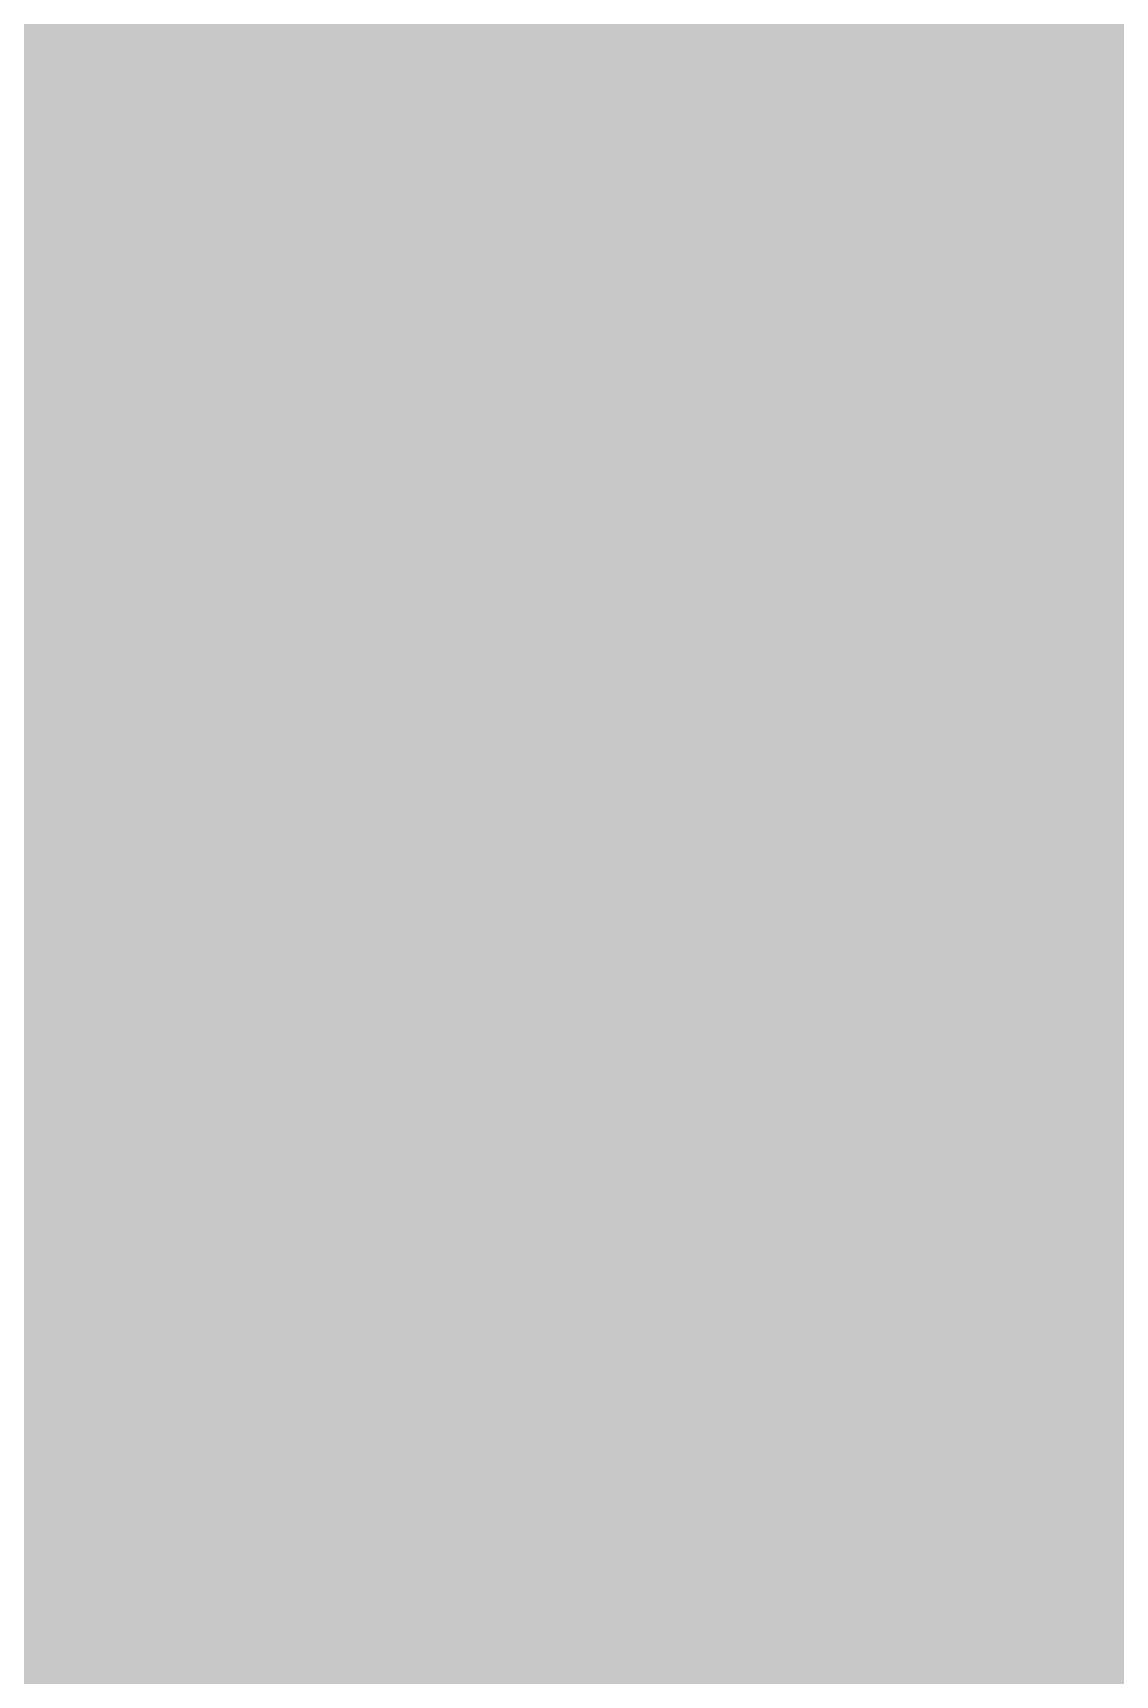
# Model space of a CAD drawing. Header units: millimetres. Extents: x 0 to 212, y 0 to 116.
# Drawn here: x 131.77 to 156.14, y 42.56 to 79.51 of the extents above; entities that cross this region are included whole.
import ezdxf

# ---------------------------------------------------------------- set-up
doc = ezdxf.new("R2010")
doc.units = ezdxf.units.MM

msp = doc.modelspace()

# ---------------------------------------------------------------- hatches: boundary and pattern name
msp.add_hatch(color=254).paths.add_polyline_path([(14.1633, 0.0536), (13.9878, 0.0533), (13.8125, 0.0559), (13.6373, 0.061), (13.462, 0.0686), (13.2893, 0.0787), (13.114, 0.0914), (12.9413, 0.1041), (12.7686, 0.1219), (12.5959, 0.1397), (12.4231, 0.16), (12.2504, 0.1829), (12.0777, 0.2057), (11.9075, 0.2337), (11.7373, 0.2616), (11.5672, 0.2921), (11.397, 0.3251), (11.2268, 0.3607), (11.0592, 0.3988), (10.8915, 0.4369), (10.7239, 0.4775), (10.5562, 0.5207), (10.3886, 0.5664), (10.2235, 0.6121), (10.0584, 0.6629), (9.8933, 0.7137), (9.7307, 0.7671), (9.5682, 0.8204), (9.4056, 0.8788), (9.2431, 0.9373), (9.083, 0.9982), (8.923, 1.0617), (8.763, 1.1252), (8.6055, 1.1938), (8.4455, 1.2624), (8.2906, 1.331), (8.1331, 1.4046), (7.9781, 1.4783), (7.8232, 1.5545), (7.6708, 1.6332), (7.5184, 1.7145), (7.366, 1.7958), (7.2161, 1.8796), (7.0663, 1.966), (6.919, 2.0523), (6.7716, 2.1438), (6.6243, 2.2352), (6.4795, 2.3266), (6.3348, 2.4232), (6.19, 2.5197), (6.0477, 2.6187), (5.908, 2.7178), (5.7683, 2.8194), (5.6286, 2.9235), (5.4915, 3.0302), (5.3543, 3.1369), (5.2197, 3.2461), (5.0851, 3.3579), (4.953, 3.4722), (4.8209, 3.5865), (4.6914, 3.7033), (4.5644, 3.8202), (4.4348, 3.9395), (4.3104, 4.0615), (4.1859, 4.1859), (4.0615, 4.3104), (3.9395, 4.4348), (3.8202, 4.5618), (3.7033, 4.6914), (3.5865, 4.8209), (3.4722, 4.953), (3.3579, 5.0851), (3.2487, 5.2197), (3.1369, 5.3543), (3.0302, 5.4915), (2.9235, 5.6286), (2.8194, 5.7683), (2.7178, 5.908), (2.6187, 6.0477), (2.5197, 6.19), (2.4232, 6.3348), (2.3266, 6.477), (2.2352, 6.6243), (2.1438, 6.7691), (2.0523, 6.919), (1.966, 7.0663), (1.8796, 7.2161), (1.7958, 7.366), (1.7145, 7.5184), (1.6332, 7.6708), (1.5545, 7.8232), (1.4783, 7.9781), (1.4046, 8.1331), (1.331, 8.2906), (1.2598, 8.4455), (1.1913, 8.603), (1.1252, 8.763), (1.0592, 8.923), (0.9982, 9.083), (0.9373, 9.2431), (0.8763, 9.4056), (0.8204, 9.5682), (0.7645, 9.7307), (0.7112, 9.8933), (0.6604, 10.0584), (0.6121, 10.2235), (0.5639, 10.3911), (0.5207, 10.5562), (0.4775, 10.7239), (0.4343, 10.8915), (0.3962, 11.0592), (0.3607, 11.2268), (0.3251, 11.397), (0.2921, 11.5672), (0.2616, 11.7373), (0.2311, 11.9075), (0.2057, 12.0802), (0.1803, 12.2504), (0.1575, 12.4231), (0.1372, 12.5959), (0.1194, 12.7686), (0.1041, 12.9413), (0.0889, 13.1166), (0.0787, 13.2893), (0.0686, 13.4645), (0.061, 13.6373), (0.0559, 13.8125), (0.0508, 13.9878), (0.0508, 14.163), (0.0522, 102.3592), (0.0508, 102.5322), (0.0559, 102.7074), (0.061, 102.8827), (0.0686, 103.058), (0.0787, 103.2307), (0.0889, 103.4059), (0.1041, 103.5787), (0.1194, 103.7514), (0.1372, 103.9241), (0.1575, 104.0968), (0.1803, 104.2695), (0.2057, 104.4423), (0.2311, 104.6124), (0.2616, 104.7826), (0.2921, 104.9528), (0.3251, 105.123), (0.3607, 105.2932), (0.3962, 105.4608), (0.4343, 105.6284), (0.4775, 105.7961), (0.5207, 105.9637), (0.5639, 106.1314), (0.6121, 106.2965), (0.6604, 106.4616), (0.7112, 106.6267), (0.7645, 106.7892), (0.8204, 106.9518), (0.8763, 107.1143), (0.9373, 107.2769), (0.9982, 107.4369), (1.0592, 107.5969), (1.1252, 107.757), (1.1913, 107.9144), (1.2598, 108.0745), (1.331, 108.2294), (1.4046, 108.3869), (1.4783, 108.5418), (1.5545, 108.6968), (1.6332, 108.8492), (1.7145, 109.0016), (1.7958, 109.154), (1.8796, 109.3038), (1.966, 109.4537), (2.0523, 109.601), (2.1438, 109.7483), (2.2352, 109.8956), (2.3266, 110.0404), (2.4232, 110.1852), (2.5197, 110.33), (2.6187, 110.4722), (2.7178, 110.6119), (2.8194, 110.7516), (2.9235, 110.8913), (3.0302, 111.0285), (3.1369, 111.1656), (3.2487, 111.3003), (3.3579, 111.4349), (3.4722, 111.567), (3.5865, 111.699), (3.7033, 111.8286), (3.8202, 111.9556), (3.9395, 112.0851), (4.0615, 112.2096), (4.1859, 112.334), (4.3104, 112.4585), (4.4348, 112.5804), (4.5644, 112.6998), (4.6914, 112.8166), (4.8209, 112.9335), (4.953, 113.0478), (5.0851, 113.1621), (5.2197, 113.2713), (5.3543, 113.3831), (5.4915, 113.4897), (5.6286, 113.5964), (5.7683, 113.7006), (5.908, 113.8022), (6.0477, 113.9012), (6.19, 114.0003), (6.3348, 114.0968), (6.4795, 114.1933), (6.6243, 114.2848), (6.7716, 114.3762), (6.919, 114.4676), (7.0663, 114.554), (7.2161, 114.6404), (7.366, 114.7242), (7.5184, 114.8055), (7.6708, 114.8867), (7.8232, 114.9655), (7.9781, 115.0417), (8.1331, 115.1153), (8.2906, 115.189), (8.4455, 115.2601), (8.6055, 115.3287), (8.763, 115.3947), (8.923, 115.4608), (9.083, 115.5217), (9.2431, 115.5827), (9.4056, 115.6437), (9.5682, 115.6995), (9.7307, 115.7554), (9.8933, 115.8088), (10.0584, 115.8596), (10.2235, 115.9078), (10.3886, 115.9561), (10.5562, 115.9993), (10.7239, 116.0424), (10.8915, 116.0856), (11.0592, 116.1237), (11.2268, 116.1593), (11.397, 116.1948), (11.5672, 116.2279), (11.7373, 116.2583), (11.9075, 116.2888), (12.0777, 116.3142), (12.2504, 116.3396), (12.4231, 116.3625), (12.5959, 116.3828), (12.7686, 116.4006), (12.9413, 116.4158), (13.114, 116.4311), (13.2893, 116.4412), (13.462, 116.4514), (13.6373, 116.459), (13.8125, 116.4641), (13.9878, 116.4692), (14.163, 116.4692), (197.6078, 116.4703), (197.7822, 116.4692), (197.9574, 116.4641), (198.1327, 116.459), (198.3054, 116.4514), (198.4807, 116.4412), (198.6534, 116.4311), (198.8287, 116.4158), (199.0014, 116.4006), (199.1741, 116.3828), (199.3468, 116.3625), (199.5195, 116.3396), (199.6897, 116.3142), (199.8624, 116.2888), (200.0326, 116.2583), (200.2028, 116.2279), (200.373, 116.1948), (200.5432, 116.1593), (200.7108, 116.1237), (200.8784, 116.0856), (201.0461, 116.0424), (201.2137, 115.9993), (201.3788, 115.9561), (201.5465, 115.9078), (201.7116, 115.8596), (201.8767, 115.8088), (202.0392, 115.7554), (202.2018, 115.6995), (202.3643, 115.6437), (202.5269, 115.5827), (202.6869, 115.5217), (202.8469, 115.4608), (203.007, 115.3947), (203.167, 115.3287), (203.3245, 115.2601), (203.4794, 115.189), (203.6369, 115.1153), (203.7918, 115.0417), (203.9468, 114.9655), (204.0992, 114.8867), (204.2516, 114.8055), (204.404, 114.7242), (204.5538, 114.6404), (204.7037, 114.554), (204.8535, 114.4676), (205.0009, 114.3762), (205.1456, 114.2848), (205.293, 114.1933), (205.4352, 114.0968), (205.58, 114.0003), (205.7222, 113.9012), (205.8619, 113.8022), (206.0016, 113.7006), (206.1413, 113.5964), (206.2785, 113.4897), (206.4156, 113.3831), (206.5503, 113.2713), (206.6849, 113.1621), (206.817, 113.0478), (206.949, 112.9335), (207.0786, 112.8166), (207.2081, 112.6998), (207.3351, 112.5804), (207.4596, 112.4585), (207.584, 112.334), (207.7085, 112.2096), (207.8304, 112.0851), (207.9498, 111.9556), (208.0666, 111.8286), (208.1835, 111.699), (208.2978, 111.567), (208.4121, 111.4349), (208.5238, 111.3003), (208.6331, 111.1656), (208.7397, 111.0285), (208.8464, 110.8913), (208.9506, 110.7516), (209.0522, 110.6119), (209.1512, 110.4722), (209.2503, 110.33), (209.3468, 110.1852), (209.4433, 110.0404), (209.5348, 109.8956), (209.6262, 109.7483), (209.7176, 109.601), (209.804, 109.4537), (209.8904, 109.3038), (209.9742, 109.154), (210.0555, 109.0016), (210.1367, 108.8492), (210.2155, 108.6968), (210.2917, 108.5418), (210.3653, 108.3869), (210.439, 108.2294), (210.5076, 108.0745), (210.5762, 107.9144), (210.6447, 107.757), (210.7082, 107.5969), (210.7717, 107.4369), (210.8327, 107.2769), (210.8911, 107.1143), (210.9495, 106.9518), (211.0029, 106.7892), (211.0562, 106.6267), (211.107, 106.4616), (211.1578, 106.2965), (211.2035, 106.1314), (211.2493, 105.9637), (211.2924, 105.7961), (211.3331, 105.6284), (211.3712, 105.4608), (211.4093, 105.2932), (211.4448, 105.123), (211.4779, 104.9528), (211.5083, 104.7826), (211.5363, 104.6124), (211.5642, 104.4423), (211.5871, 104.2695), (211.6099, 104.0968), (211.6303, 103.9241), (211.648, 103.7514), (211.6658, 103.5787), (211.6785, 103.4059), (211.6912, 103.2307), (211.7014, 103.058), (211.709, 102.8827), (211.7141, 102.7074), (211.7166, 102.5322), (211.7166, 102.3569), (211.7189, 14.1647), (211.7166, 13.9878), (211.7141, 13.8125), (211.709, 13.6373), (211.7014, 13.4645), (211.6912, 13.2893), (211.6785, 13.1166), (211.6658, 12.9413), (211.648, 12.7686), (211.6303, 12.5959), (211.6099, 12.4231), (211.5871, 12.2504), (211.5642, 12.0802), (211.5363, 11.9075), (211.5083, 11.7373), (211.4779, 11.5672), (211.4448, 11.397), (211.4093, 11.2268), (211.3712, 11.0592), (211.3331, 10.8915), (211.2924, 10.7239), (211.2493, 10.5562), (211.2035, 10.3911), (211.1578, 10.2235), (211.107, 10.0584), (211.0562, 9.8933), (211.0029, 9.7307), (210.9495, 9.5682), (210.8911, 9.4056), (210.8327, 9.2431), (210.7717, 9.083), (210.7082, 8.923), (210.6447, 8.763), (210.5762, 8.603), (210.5076, 8.4455), (210.439, 8.2906), (210.3653, 8.1331), (210.2917, 7.9781), (210.2155, 7.8232), (210.1367, 7.6708), (210.0555, 7.5184), (209.9742, 7.366), (209.8904, 7.2161), (209.804, 7.0663), (209.7176, 6.919), (209.6262, 6.7691), (209.5348, 6.6243), (209.4433, 6.477), (209.3468, 6.3348), (209.2503, 6.19), (209.1512, 6.0477), (209.0522, 5.908), (208.9506, 5.7683), (208.8464, 5.6286), (208.7397, 5.4915), (208.6331, 5.3543), (208.5238, 5.2197), (208.4121, 5.0851), (208.2978, 4.953), (208.1835, 4.8209), (208.0666, 4.6914), (207.9498, 4.5618), (207.8304, 4.4348), (207.7085, 4.3104), (207.584, 4.1859), (207.4596, 4.0615), (207.3351, 3.9395), (207.2081, 3.8202), (207.0786, 3.7033), (206.949, 3.5865), (206.817, 3.4722), (206.6849, 3.3579), (206.5503, 3.2461), (206.4156, 3.1369), (206.2785, 3.0302), (206.1413, 2.9235), (206.0016, 2.8194), (205.8619, 2.7178), (205.7222, 2.6187), (205.58, 2.5197), (205.4352, 2.4232), (205.293, 2.3266), (205.1456, 2.2352), (205.0009, 2.1438), (204.8535, 2.0523), (204.7037, 1.966), (204.5538, 1.8796), (204.404, 1.7958), (204.2516, 1.7145), (204.0992, 1.6332), (203.9468, 1.5545), (203.7918, 1.4783), (203.6369, 1.4046), (203.4794, 1.331), (203.3245, 1.2624), (203.167, 1.1938), (203.007, 1.1252), (202.8469, 1.0617), (202.6869, 0.9982), (202.5269, 0.9373), (202.3643, 0.8788), (202.2018, 0.8204), (202.0392, 0.7671), (201.8767, 0.7137), (201.7116, 0.6629), (201.5465, 0.6121), (201.3788, 0.5664), (201.2137, 0.5207), (201.0461, 0.4775), (200.8784, 0.4369), (200.7108, 0.3988), (200.5432, 0.3607), (200.373, 0.3251), (200.2028, 0.2921), (200.0326, 0.2616), (199.8624, 0.2337), (199.6897, 0.2057), (199.5195, 0.1829), (199.3468, 0.16), (199.1741, 0.1397), (199.0014, 0.1219), (198.8287, 0.1041), (198.6534, 0.0914), (198.4807, 0.0787), (198.3054, 0.0686), (198.1327, 0.061), (197.9574, 0.0559), (197.7822, 0.0533), (197.6069, 0.0533)])
h = msp.add_hatch(color=59)
edge = h.paths.add_edge_path()
edge.add_line((133.6506, 54.6911), (133.6523, 54.3128))
edge.add_line((133.6523, 54.3128), (133.6573, 53.9445))
edge.add_line((133.6573, 53.9445), (133.6675, 53.5813))
edge.add_line((133.6675, 53.5813), (133.6827, 53.2282))
edge.add_line((133.6827, 53.2282), (133.7005, 52.8803))
edge.add_line((133.7005, 52.8803), (133.7234, 52.5424))
edge.add_line((133.7234, 52.5424), (133.7488, 52.2097))
edge.add_line((133.7488, 52.2097), (133.7793, 51.8846))
edge.add_line((133.7793, 51.8846), (133.8148, 51.5671))
edge.add_line((133.8148, 51.5671), (133.8529, 51.2572))
edge.add_line((133.8529, 51.2572), (133.8961, 50.9549))
edge.add_line((133.8961, 50.9549), (133.9418, 50.6603))
edge.add_line((133.9418, 50.6603), (133.9901, 50.3707))
edge.add_line((133.9901, 50.3707), (134.046, 50.0888))
edge.add_line((134.046, 50.0888), (134.1018, 49.8145))
edge.add_line((134.1018, 49.8145), (134.1628, 49.5478))
edge.add_line((134.1628, 49.5478), (134.2288, 49.2862))
edge.add_line((134.2288, 49.2862), (134.2974, 49.0322))
edge.add_line((134.2974, 49.0322), (134.3711, 48.7858))
edge.add_line((134.3711, 48.7858), (134.4473, 48.5445))
edge.add_line((134.4473, 48.5445), (134.526, 48.3108))
edge.add_line((134.526, 48.3108), (134.6098, 48.0847))
edge.add_line((134.6098, 48.0847), (134.6962, 47.8638))
edge.add_line((134.6962, 47.8638), (134.7876, 47.6479))
edge.add_line((134.7876, 47.6479), (134.8816, 47.4396))
edge.add_line((134.8816, 47.4396), (134.9807, 47.2389))
edge.add_line((134.9807, 47.2389), (135.0797, 47.0433))
edge.add_line((135.0797, 47.0433), (135.1864, 46.8554))
edge.add_line((135.1864, 46.8554), (135.2931, 46.6725))
edge.add_line((135.2931, 46.6725), (135.4049, 46.4947))
edge.add_line((135.4049, 46.4947), (135.5217, 46.3245))
edge.add_line((135.5217, 46.3245), (135.6385, 46.1594))
edge.add_line((135.6385, 46.1594), (135.7605, 46.0019))
edge.add_line((135.7605, 46.0019), (135.8849, 45.847))
edge.add_line((135.8849, 45.847), (136.0145, 45.6997))
edge.add_line((136.0145, 45.6997), (136.1465, 45.56))
edge.add_line((136.1465, 45.56), (136.2812, 45.4228))
edge.add_line((136.2812, 45.4228), (136.4183, 45.2933))
edge.add_line((136.4183, 45.2933), (136.5606, 45.1688))
edge.add_line((136.5606, 45.1688), (136.7053, 45.052))
edge.add_line((136.7053, 45.052), (136.8527, 44.9377))
edge.add_line((136.8527, 44.9377), (137.0025, 44.831))
edge.add_line((137.0025, 44.831), (137.1575, 44.7269))
edge.add_line((137.1575, 44.7269), (137.3124, 44.6303))
edge.add_line((137.3124, 44.6303), (137.4724, 44.5389))
edge.add_line((137.4724, 44.5389), (137.635, 44.4525))
edge.add_line((137.635, 44.4525), (137.8026, 44.3713))
edge.add_line((137.8026, 44.3713), (137.9703, 44.2951))
edge.add_line((137.9703, 44.2951), (138.143, 44.2239))
edge.add_line((138.143, 44.2239), (138.3182, 44.1579))
edge.add_line((138.3182, 44.1579), (138.496, 44.0969))
edge.add_line((138.496, 44.0969), (138.6764, 44.0411))
edge.add_line((138.6764, 44.0411), (138.8593, 43.9877))
edge.add_line((138.8593, 43.9877), (139.0447, 43.942))
edge.add_line((139.0447, 43.942), (139.2352, 43.8988))
edge.add_line((139.2352, 43.8988), (139.4257, 43.8633))
edge.add_line((139.4257, 43.8633), (139.6213, 43.8302))
edge.add_line((139.6213, 43.8302), (139.8194, 43.8023))
edge.add_line((139.8194, 43.8023), (140.0175, 43.7769))
edge.add_line((140.0175, 43.7769), (140.2207, 43.7591))
edge.add_line((140.2207, 43.7591), (140.4264, 43.7439))
edge.add_line((140.4264, 43.7439), (140.6347, 43.7337))
edge.add_line((140.6347, 43.7337), (140.8455, 43.7261))
edge.add_line((140.8455, 43.7261), (141.0564, 43.7236))
edge.add_line((141.0564, 43.7236), (141.2088, 43.7261))
edge.add_line((141.2088, 43.7261), (141.3586, 43.7286))
edge.add_line((141.3586, 43.7286), (141.5059, 43.7337))
edge.add_line((141.5059, 43.7337), (141.6533, 43.7413))
edge.add_line((141.6533, 43.7413), (141.7955, 43.7515))
edge.add_line((141.7955, 43.7515), (141.9377, 43.7617))
edge.add_line((141.9377, 43.7617), (142.0774, 43.7744))
edge.add_line((142.0774, 43.7744), (142.2146, 43.7896))
edge.add_line((142.2146, 43.7896), (142.3492, 43.8074))
edge.add_line((142.3492, 43.8074), (142.4838, 43.8252))
edge.add_line((142.4838, 43.8252), (142.6134, 43.8455))
edge.add_line((142.6134, 43.8455), (142.7429, 43.8683))
edge.add_line((142.7429, 43.8683), (142.8725, 43.8937))
edge.add_line((142.8725, 43.8937), (142.9969, 43.9191))
edge.add_line((142.9969, 43.9191), (143.1214, 43.9471))
edge.add_line((143.1214, 43.9471), (143.2433, 43.9776))
edge.add_line((143.2433, 43.9776), (143.3652, 44.008))
edge.add_line((143.3652, 44.008), (143.4821, 44.0411))
edge.add_line((143.4821, 44.0411), (143.5989, 44.0766))
edge.add_line((143.5989, 44.0766), (143.7157, 44.1122))
edge.add_line((143.7157, 44.1122), (143.8275, 44.1503))
edge.add_line((143.8275, 44.1503), (143.9393, 44.1884))
edge.add_line((143.9393, 44.1884), (144.0485, 44.229))
edge.add_line((144.0485, 44.229), (144.1577, 44.2722))
edge.add_line((144.1577, 44.2722), (144.2644, 44.3154))
edge.add_line((144.2644, 44.3154), (144.3685, 44.3611))
edge.add_line((144.3685, 44.3611), (144.4701, 44.4068))
edge.add_line((144.4701, 44.4068), (144.5717, 44.4551))
edge.add_line((144.5717, 44.4551), (144.6733, 44.5059))
edge.add_line((144.6733, 44.5059), (144.7698, 44.5567))
edge.add_line((144.7698, 44.5567), (144.8664, 44.6075))
edge.add_line((144.8664, 44.6075), (144.9629, 44.6608))
edge.add_line((144.9629, 44.6608), (145.0569, 44.7167))
edge.add_line((145.0569, 44.7167), (145.1483, 44.7726))
edge.add_line((145.1483, 44.7726), (145.2372, 44.8285))
edge.add_line((145.2372, 44.8285), (145.3261, 44.8869))
edge.add_line((145.3261, 44.8869), (145.415, 44.9478))
edge.add_line((145.415, 44.9478), (145.5014, 45.0088))
edge.add_line((145.5014, 45.0088), (145.5852, 45.0698))
edge.add_line((145.5852, 45.0698), (145.669, 45.1333))
edge.add_line((145.669, 45.1333), (145.7503, 45.1968))
edge.add_line((145.7503, 45.1968), (145.8316, 45.2628))
edge.add_line((145.8316, 45.2628), (145.9103, 45.3288))
edge.add_line((145.9103, 45.3288), (145.9865, 45.3949))
edge.add_line((145.9865, 45.3949), (146.0627, 45.4635))
edge.add_line((146.0627, 45.4635), (146.1389, 45.532))
edge.add_line((146.1389, 45.532), (146.2126, 45.6006))
edge.add_line((146.2126, 45.6006), (146.2837, 45.6717))
edge.add_line((146.2837, 45.6717), (146.3548, 45.7429))
edge.add_line((146.3548, 45.7429), (146.4259, 45.8165))
edge.add_line((146.4259, 45.8165), (146.4945, 45.8876))
edge.add_line((146.4945, 45.8876), (146.5605, 45.9613))
edge.add_line((146.5605, 45.9613), (146.6266, 46.0375))
edge.add_line((146.6266, 46.0375), (146.6926, 46.1137))
edge.add_line((146.6926, 46.1137), (146.7561, 46.1874))
edge.add_line((146.7561, 46.1874), (146.8196, 46.2661))
edge.add_line((146.8196, 46.2661), (146.8806, 46.3423))
edge.add_line((146.8806, 46.3423), (146.9415, 46.421))
edge.add_line((146.9415, 46.421), (147, 46.4998))
edge.add_line((147, 46.4998), (147.0584, 46.5785))
edge.add_line((147.0584, 46.5785), (147.1143, 46.6573))
edge.add_line((147.1143, 46.6573), (147.1701, 46.7385))
edge.add_line((147.1701, 46.7385), (147.226, 46.8198))
edge.add_line((147.226, 46.8198), (147.2819, 46.8986))
edge.add_line((147.2819, 46.8986), (147.8746, 44.1508))
edge.add_line((147.8746, 44.1508), (151.1335, 44.1508))
edge.add_line((151.1335, 44.1508), (151.1335, 73.7842))
edge.add_line((151.1335, 73.7842), (146.8162, 73.7842))
edge.add_line((146.8162, 73.7842), (146.8162, 65.7405))
edge.add_line((146.8162, 65.7405), (146.7637, 65.7631))
edge.add_line((146.7637, 65.7631), (146.7104, 65.786))
edge.add_line((146.7104, 65.786), (146.6596, 65.8089))
edge.add_line((146.6596, 65.8089), (146.6063, 65.8317))
edge.add_line((146.6063, 65.8317), (146.5529, 65.8546))
edge.add_line((146.5529, 65.8546), (146.4996, 65.8774))
edge.add_line((146.4996, 65.8774), (146.4462, 65.9003))
edge.add_line((146.4462, 65.9003), (146.3929, 65.9206))
edge.add_line((146.3929, 65.9206), (146.337, 65.9435))
edge.add_line((146.337, 65.9435), (146.2837, 65.9638))
edge.add_line((146.2837, 65.9638), (146.2278, 65.9841))
edge.add_line((146.2278, 65.9841), (146.1745, 66.007))
edge.add_line((146.1745, 66.007), (146.1186, 66.0273))
edge.add_line((146.1186, 66.0273), (146.0627, 66.0476))
edge.add_line((146.0627, 66.0476), (146.0068, 66.0654))
edge.add_line((146.0068, 66.0654), (145.9509, 66.0857))
edge.add_line((145.9509, 66.0857), (145.8951, 66.106))
edge.add_line((145.8951, 66.106), (145.8366, 66.1238))
edge.add_line((145.8366, 66.1238), (145.7808, 66.1416))
edge.add_line((145.7808, 66.1416), (145.7223, 66.1619))
edge.add_line((145.7223, 66.1619), (145.6665, 66.1797))
edge.add_line((145.6665, 66.1797), (145.608, 66.1949))
edge.add_line((145.608, 66.1949), (145.5496, 66.2127))
edge.add_line((145.5496, 66.2127), (145.4912, 66.2305))
edge.add_line((145.4912, 66.2305), (145.4328, 66.2457))
edge.add_line((145.4328, 66.2457), (145.3744, 66.2635))
edge.add_line((145.3744, 66.2635), (145.3134, 66.2788))
edge.add_line((145.3134, 66.2788), (145.255, 66.294))
edge.add_line((145.255, 66.294), (145.1966, 66.3092))
edge.add_line((145.1966, 66.3092), (145.1356, 66.3245))
edge.add_line((145.1356, 66.3245), (145.0746, 66.3397))
edge.add_line((145.0746, 66.3397), (145.0162, 66.3524))
edge.add_line((145.0162, 66.3524), (144.9553, 66.3677))
edge.add_line((144.9553, 66.3677), (144.8943, 66.3804))
edge.add_line((144.8943, 66.3804), (144.8333, 66.3931))
edge.add_line((144.8333, 66.3931), (144.7698, 66.4058))
edge.add_line((144.7698, 66.4058), (144.7089, 66.4185))
edge.add_line((144.7089, 66.4185), (144.6479, 66.4286))
edge.add_line((144.6479, 66.4286), (144.5844, 66.4413))
edge.add_line((144.5844, 66.4413), (144.5235, 66.4515))
edge.add_line((144.5235, 66.4515), (144.46, 66.4616))
edge.add_line((144.46, 66.4616), (144.3965, 66.4718))
edge.add_line((144.3965, 66.4718), (144.3355, 66.482))
edge.add_line((144.3355, 66.482), (144.272, 66.4921))
edge.add_line((144.272, 66.4921), (144.2085, 66.4997))
edge.add_line((144.2085, 66.4997), (144.145, 66.5099))
edge.add_line((144.145, 66.5099), (144.079, 66.5175))
edge.add_line((144.079, 66.5175), (144.0155, 66.5251))
edge.add_line((144.0155, 66.5251), (143.952, 66.5328))
edge.add_line((143.952, 66.5328), (143.8859, 66.5378))
edge.add_line((143.8859, 66.5378), (143.8224, 66.5455))
edge.add_line((143.8224, 66.5455), (143.7564, 66.5505))
edge.add_line((143.7564, 66.5505), (143.6929, 66.5556))
edge.add_line((143.6929, 66.5556), (143.6268, 66.5607))
edge.add_line((143.6268, 66.5607), (143.5608, 66.5658))
edge.add_line((143.5608, 66.5658), (143.4948, 66.5709))
edge.add_line((143.4948, 66.5709), (143.4287, 66.5734))
edge.add_line((143.4287, 66.5734), (143.3627, 66.5759))
edge.add_line((143.3627, 66.5759), (143.2966, 66.5785))
edge.add_line((143.2966, 66.5785), (143.2306, 66.581))
edge.add_line((143.2306, 66.581), (143.1646, 66.5836))
edge.add_line((143.1646, 66.5836), (143.096, 66.5836))
edge.add_line((143.096, 66.5836), (143.0299, 66.5861))
edge.add_line((143.0299, 66.5861), (142.9614, 66.5861))
edge.add_line((142.9614, 66.5861), (142.687, 66.5836))
edge.add_line((142.687, 66.5836), (142.4127, 66.5734))
edge.add_line((142.4127, 66.5734), (142.146, 66.5607))
edge.add_line((142.146, 66.5607), (141.8819, 66.5429))
edge.add_line((141.8819, 66.5429), (141.6202, 66.5175))
edge.add_line((141.6202, 66.5175), (141.3637, 66.487))
edge.add_line((141.3637, 66.487), (141.1097, 66.4515))
edge.add_line((141.1097, 66.4515), (140.8608, 66.4108))
edge.add_line((140.8608, 66.4108), (140.6144, 66.3651))
edge.add_line((140.6144, 66.3651), (140.3731, 66.3118))
edge.add_line((140.3731, 66.3118), (140.1343, 66.2534))
edge.add_line((140.1343, 66.2534), (139.9007, 66.1899))
edge.add_line((139.9007, 66.1899), (139.6721, 66.1213))
edge.add_line((139.6721, 66.1213), (139.446, 66.0476))
edge.add_line((139.446, 66.0476), (139.225, 65.9663))
edge.add_line((139.225, 65.9663), (139.0066, 65.8825))
edge.add_line((139.0066, 65.8825), (138.7932, 65.7885))
edge.add_line((138.7932, 65.7885), (138.5824, 65.692))
edge.add_line((138.5824, 65.692), (138.3767, 65.5904))
edge.add_line((138.3767, 65.5904), (138.176, 65.4812))
edge.add_line((138.176, 65.4812), (137.9779, 65.3644))
edge.add_line((137.9779, 65.3644), (137.7848, 65.245))
edge.add_line((137.7848, 65.245), (137.5969, 65.118))
edge.add_line((137.5969, 65.118), (137.4115, 64.9859))
edge.add_line((137.4115, 64.9859), (137.2311, 64.8487))
edge.add_line((137.2311, 64.8487), (137.0533, 64.704))
edge.add_line((137.0533, 64.704), (136.8806, 64.5541))
edge.add_line((136.8806, 64.5541), (136.713, 64.3992))
edge.add_line((136.713, 64.3992), (136.5479, 64.2366))
edge.add_line((136.5479, 64.2366), (136.3904, 64.069))
edge.add_line((136.3904, 64.069), (136.2329, 63.8962))
edge.add_line((136.2329, 63.8962), (136.083, 63.7159))
edge.add_line((136.083, 63.7159), (135.9357, 63.5305))
edge.add_line((135.9357, 63.5305), (135.7935, 63.34))
edge.add_line((135.7935, 63.34), (135.6563, 63.1419))
edge.add_line((135.6563, 63.1419), (135.5217, 62.9387))
edge.add_line((135.5217, 62.9387), (135.3947, 62.7278))
edge.add_line((135.3947, 62.7278), (135.2677, 62.5119))
edge.add_line((135.2677, 62.5119), (135.1483, 62.291))
edge.add_line((135.1483, 62.291), (135.034, 62.0624))
edge.add_line((135.034, 62.0624), (134.9223, 61.8287))
edge.add_line((134.9223, 61.8287), (134.8156, 61.5874))
edge.add_line((134.8156, 61.5874), (134.714, 61.341))
edge.add_line((134.714, 61.341), (134.6149, 61.087))
edge.add_line((134.6149, 61.087), (134.5235, 60.8279))
edge.add_line((134.5235, 60.8279), (134.4346, 60.5638))
edge.add_line((134.4346, 60.5638), (134.3508, 60.292))
edge.add_line((134.3508, 60.292), (134.272, 60.0126))
edge.add_line((134.272, 60.0126), (134.1958, 59.7281))
edge.add_line((134.1958, 59.7281), (134.1272, 59.4385))
edge.add_line((134.1272, 59.4385), (134.0612, 59.1414))
edge.add_line((134.0612, 59.1414), (134.0002, 58.8366))
edge.add_line((134.0002, 58.8366), (133.9444, 58.5267))
edge.add_line((133.9444, 58.5267), (133.8936, 58.2117))
edge.add_line((133.8936, 58.2117), (133.8478, 57.8891))
edge.add_line((133.8478, 57.8891), (133.8072, 57.5589))
edge.add_line((133.8072, 57.5589), (133.7691, 57.2237))
edge.add_line((133.7691, 57.2237), (133.7386, 56.8808))
edge.add_line((133.7386, 56.8808), (133.7107, 56.5328))
edge.add_line((133.7107, 56.5328), (133.6878, 56.1772))
edge.add_line((133.6878, 56.1772), (133.6726, 55.814))
edge.add_line((133.6726, 55.814), (133.6599, 55.4457))
edge.add_line((133.6599, 55.4457), (133.6523, 55.0723))
edge.add_line((133.6523, 55.0723), (133.6497, 54.6887))
edge = h.paths.add_edge_path(flags=16)
edge.add_line((142.3705, 47.1562), (142.2222, 47.1551))
edge.add_line((142.2222, 47.1551), (142.0774, 47.1602))
edge.add_line((142.0774, 47.1602), (141.9352, 47.1653))
edge.add_line((141.9352, 47.1653), (141.798, 47.1754))
edge.add_line((141.798, 47.1754), (141.6609, 47.1856))
edge.add_line((141.6609, 47.1856), (141.5288, 47.2008))
edge.add_line((141.5288, 47.2008), (141.3993, 47.2161))
edge.add_line((141.3993, 47.2161), (141.2723, 47.2364))
edge.add_line((141.2723, 47.2364), (141.1478, 47.2592))
edge.add_line((141.1478, 47.2592), (141.0259, 47.2846))
edge.add_line((141.0259, 47.2846), (140.9065, 47.3126))
edge.add_line((140.9065, 47.3126), (140.7922, 47.3431))
edge.add_line((140.7922, 47.3431), (140.6779, 47.3761))
edge.add_line((140.6779, 47.3761), (140.5687, 47.4142))
edge.add_line((140.5687, 47.4142), (140.4595, 47.4548))
edge.add_line((140.4595, 47.4548), (140.3553, 47.498))
edge.add_line((140.3553, 47.498), (140.2537, 47.5437))
edge.add_line((140.2537, 47.5437), (140.1521, 47.5945))
edge.add_line((140.1521, 47.5945), (140.0556, 47.6479))
edge.add_line((140.0556, 47.6479), (139.9616, 47.7037))
edge.add_line((139.9616, 47.7037), (139.8676, 47.7647))
edge.add_line((139.8676, 47.7647), (139.7787, 47.8282))
edge.add_line((139.7787, 47.8282), (139.6924, 47.8942))
edge.add_line((139.6924, 47.8942), (139.6086, 47.9654))
edge.add_line((139.6086, 47.9654), (139.5247, 48.039))
edge.add_line((139.5247, 48.039), (139.446, 48.1178))
edge.add_line((139.446, 48.1178), (139.3698, 48.199))
edge.add_line((139.3698, 48.199), (139.2936, 48.2829))
edge.add_line((139.2936, 48.2829), (139.2225, 48.3718))
edge.add_line((139.2225, 48.3718), (139.1514, 48.4657))
edge.add_line((139.1514, 48.4657), (139.0853, 48.5623))
edge.add_line((139.0853, 48.5623), (139.0193, 48.6639))
edge.add_line((139.0193, 48.6639), (138.9558, 48.768))
edge.add_line((138.9558, 48.768), (138.8948, 48.8772))
edge.add_line((138.8948, 48.8772), (138.8364, 48.989))
edge.add_line((138.8364, 48.989), (138.7805, 49.1058))
edge.add_line((138.7805, 49.1058), (138.7272, 49.2277))
edge.add_line((138.7272, 49.2277), (138.6764, 49.3522))
edge.add_line((138.6764, 49.3522), (138.6281, 49.4817))
edge.add_line((138.6281, 49.4817), (138.5799, 49.6164))
edge.add_line((138.5799, 49.6164), (138.5341, 49.7561))
edge.add_line((138.5341, 49.7561), (138.491, 49.8983))
edge.add_line((138.491, 49.8983), (138.4503, 50.0456))
edge.add_line((138.4503, 50.0456), (138.4122, 50.198))
edge.add_line((138.4122, 50.198), (138.3767, 50.353))
edge.add_line((138.3767, 50.353), (138.3411, 50.5155))
edge.add_line((138.3411, 50.5155), (138.3081, 50.6806))
edge.add_line((138.3081, 50.6806), (138.2776, 50.8508))
edge.add_line((138.2776, 50.8508), (138.2497, 51.0261))
edge.add_line((138.2497, 51.0261), (138.2243, 51.2064))
edge.add_line((138.2243, 51.2064), (138.1989, 51.3918))
edge.add_line((138.1989, 51.3918), (138.176, 51.5823))
edge.add_line((138.176, 51.5823), (138.1557, 51.7779))
edge.add_line((138.1557, 51.7779), (138.1379, 51.9786))
edge.add_line((138.1379, 51.9786), (138.1201, 52.1843))
edge.add_line((138.1201, 52.1843), (138.1049, 52.3926))
edge.add_line((138.1049, 52.3926), (138.0922, 52.6085))
edge.add_line((138.0922, 52.6085), (138.082, 52.8295))
edge.add_line((138.082, 52.8295), (138.0719, 53.0555))
edge.add_line((138.0719, 53.0555), (138.0642, 53.2867))
edge.add_line((138.0642, 53.2867), (138.0592, 53.5229))
edge.add_line((138.0592, 53.5229), (138.0541, 53.7667))
edge.add_line((138.0541, 53.7667), (138.0515, 54.0131))
edge.add_line((138.0515, 54.0131), (138.0515, 54.2671))
edge.add_line((138.0515, 54.2671), (138.0515, 54.5643))
edge.add_line((138.0515, 54.5643), (138.0541, 54.8538))
edge.add_line((138.0541, 54.8538), (138.0592, 55.1409))
edge.add_line((138.0592, 55.1409), (138.0642, 55.4203))
edge.add_line((138.0642, 55.4203), (138.0744, 55.6946))
edge.add_line((138.0744, 55.6946), (138.0846, 55.9638))
edge.add_line((138.0846, 55.9638), (138.0947, 56.2254))
edge.add_line((138.0947, 56.2254), (138.11, 56.4845))
edge.add_line((138.11, 56.4845), (138.1252, 56.736))
edge.add_line((138.1252, 56.736), (138.1455, 56.9824))
edge.add_line((138.1455, 56.9824), (138.1658, 57.2237))
edge.add_line((138.1658, 57.2237), (138.1887, 57.4599))
edge.add_line((138.1887, 57.4599), (138.2141, 57.691))
edge.add_line((138.2141, 57.691), (138.242, 57.9171))
edge.add_line((138.242, 57.9171), (138.27, 58.1381))
edge.add_line((138.27, 58.1381), (138.303, 58.3514))
edge.add_line((138.303, 58.3514), (138.3386, 58.5622))
edge.add_line((138.3386, 58.5622), (138.3741, 58.768))
edge.add_line((138.3741, 58.768), (138.4148, 58.9661))
edge.add_line((138.4148, 58.9661), (138.4579, 59.1617))
edge.add_line((138.4579, 59.1617), (138.5037, 59.3496))
edge.add_line((138.5037, 59.3496), (138.5494, 59.5351))
edge.add_line((138.5494, 59.5351), (138.6002, 59.7129))
edge.add_line((138.6002, 59.7129), (138.6535, 59.8881))
edge.add_line((138.6535, 59.8881), (138.7094, 60.0583))
edge.add_line((138.7094, 60.0583), (138.7678, 60.2234))
edge.add_line((138.7678, 60.2234), (138.8288, 60.3809))
edge.add_line((138.8288, 60.3809), (138.8948, 60.5358))
edge.add_line((138.8948, 60.5358), (138.9634, 60.6857))
edge.add_line((138.9634, 60.6857), (139.032, 60.833))
edge.add_line((139.032, 60.833), (139.1056, 60.9727))
edge.add_line((139.1056, 60.9727), (139.1844, 61.1073))
edge.add_line((139.1844, 61.1073), (139.2631, 61.2394))
edge.add_line((139.2631, 61.2394), (139.3469, 61.3664))
edge.add_line((139.3469, 61.3664), (139.4333, 61.4883))
edge.add_line((139.4333, 61.4883), (139.5222, 61.6052))
edge.add_line((139.5222, 61.6052), (139.6162, 61.7169))
edge.add_line((139.6162, 61.7169), (139.7127, 61.8261))
edge.add_line((139.7127, 61.8261), (139.8118, 61.9303))
edge.add_line((139.8118, 61.9303), (139.9159, 62.0293))
edge.add_line((139.9159, 62.0293), (140.0226, 62.1233))
edge.add_line((140.0226, 62.1233), (140.1318, 62.2148))
edge.add_line((140.1318, 62.2148), (140.2461, 62.3011))
edge.add_line((140.2461, 62.3011), (140.3655, 62.3824))
edge.add_line((140.3655, 62.3824), (140.4874, 62.4586))
edge.add_line((140.4874, 62.4586), (140.6119, 62.5323))
edge.add_line((140.6119, 62.5323), (140.7414, 62.6008))
edge.add_line((140.7414, 62.6008), (140.8735, 62.6669))
edge.add_line((140.8735, 62.6669), (141.0106, 62.7278))
edge.add_line((141.0106, 62.7278), (141.1503, 62.7837))
edge.add_line((141.1503, 62.7837), (141.2951, 62.8345))
edge.add_line((141.2951, 62.8345), (141.4424, 62.8828))
edge.add_line((141.4424, 62.8828), (141.5948, 62.9285))
edge.add_line((141.5948, 62.9285), (141.7523, 62.9691))
edge.add_line((141.7523, 62.9691), (141.9123, 63.0047))
edge.add_line((141.9123, 63.0047), (142.0774, 63.0377))
edge.add_line((142.0774, 63.0377), (142.2476, 63.0657))
edge.add_line((142.2476, 63.0657), (142.4203, 63.0885))
edge.add_line((142.4203, 63.0885), (142.5981, 63.1114))
edge.add_line((142.5981, 63.1114), (142.781, 63.1266))
edge.add_line((142.781, 63.1266), (142.969, 63.1393))
edge.add_line((142.969, 63.1393), (143.1595, 63.1495))
edge.add_line((143.1595, 63.1495), (143.3551, 63.1546))
edge.add_line((143.3551, 63.1546), (143.5557, 63.1571))
edge.add_line((143.5557, 63.1571), (143.5989, 63.1571))
edge.add_line((143.5989, 63.1571), (143.6421, 63.1571))
edge.add_line((143.6421, 63.1571), (143.6878, 63.1546))
edge.add_line((143.6878, 63.1546), (143.7335, 63.1546))
edge.add_line((143.7335, 63.1546), (143.7792, 63.152))
edge.add_line((143.7792, 63.152), (143.825, 63.152))
edge.add_line((143.825, 63.152), (143.8707, 63.1495))
edge.add_line((143.8707, 63.1495), (143.9164, 63.1469))
edge.add_line((143.9164, 63.1469), (143.9647, 63.1444))
edge.add_line((143.9647, 63.1444), (144.0104, 63.1419))
edge.add_line((144.0104, 63.1419), (144.0586, 63.1393))
edge.add_line((144.0586, 63.1393), (144.1069, 63.1342))
edge.add_line((144.1069, 63.1342), (144.1552, 63.1317))
edge.add_line((144.1552, 63.1317), (144.2034, 63.1266))
edge.add_line((144.2034, 63.1266), (144.2517, 63.1241))
edge.add_line((144.2517, 63.1241), (144.3025, 63.119))
edge.add_line((144.3025, 63.119), (144.3507, 63.1139))
edge.add_line((144.3507, 63.1139), (144.4015, 63.1088))
edge.add_line((144.4015, 63.1088), (144.4523, 63.1038))
edge.add_line((144.4523, 63.1038), (144.5006, 63.0987))
edge.add_line((144.5006, 63.0987), (144.5514, 63.0936))
edge.add_line((144.5514, 63.0936), (144.6022, 63.086))
edge.add_line((144.6022, 63.086), (144.653, 63.0809))
edge.add_line((144.653, 63.0809), (144.7063, 63.0733))
edge.add_line((144.7063, 63.0733), (144.7571, 63.0682))
edge.add_line((144.7571, 63.0682), (144.8079, 63.0606))
edge.add_line((144.8079, 63.0606), (144.8587, 63.053))
edge.add_line((144.8587, 63.053), (144.9121, 63.0453))
edge.add_line((144.9121, 63.0453), (144.9629, 63.0377))
edge.add_line((144.9629, 63.0377), (145.0162, 63.0301))
edge.add_line((145.0162, 63.0301), (145.0696, 63.0225))
edge.add_line((145.0696, 63.0225), (145.1204, 63.0123))
edge.add_line((145.1204, 63.0123), (145.1737, 63.0047))
edge.add_line((145.1737, 63.0047), (145.227, 62.9971))
edge.add_line((145.227, 62.9971), (145.2804, 62.9869))
edge.add_line((145.2804, 62.9869), (145.3312, 62.9768))
edge.add_line((145.3312, 62.9768), (145.3845, 62.9691))
edge.add_line((145.3845, 62.9691), (145.4379, 62.959))
edge.add_line((145.4379, 62.959), (145.4912, 62.9488))
edge.add_line((145.4912, 62.9488), (145.5445, 62.9387))
edge.add_line((145.5445, 62.9387), (145.5979, 62.9285))
edge.add_line((145.5979, 62.9285), (145.6512, 62.9183))
edge.add_line((145.6512, 62.9183), (145.7046, 62.9082))
edge.add_line((145.7046, 62.9082), (145.7579, 62.898))
edge.add_line((145.7579, 62.898), (145.8112, 62.8853))
edge.add_line((145.8112, 62.8853), (145.8646, 62.8752))
edge.add_line((145.8646, 62.8752), (145.9179, 62.865))
edge.add_line((145.9179, 62.865), (145.9713, 62.8523))
edge.add_line((145.9713, 62.8523), (146.0246, 62.8421))
edge.add_line((146.0246, 62.8421), (146.0779, 62.8294))
edge.add_line((146.0779, 62.8294), (146.1313, 62.8167))
edge.add_line((146.1313, 62.8167), (146.1846, 62.804))
edge.add_line((146.1846, 62.804), (146.238, 62.7939))
edge.add_line((146.238, 62.7939), (146.2913, 62.7812))
edge.add_line((146.2913, 62.7812), (146.3446, 62.7685))
edge.add_line((146.3446, 62.7685), (146.398, 62.7558))
edge.add_line((146.398, 62.7558), (146.4488, 62.7431))
edge.add_line((146.4488, 62.7431), (146.5021, 62.7304))
edge.add_line((146.5021, 62.7304), (146.5555, 62.7151))
edge.add_line((146.5555, 62.7151), (146.6063, 62.7024))
edge.add_line((146.6063, 62.7024), (146.6596, 62.6897))
edge.add_line((146.6596, 62.6897), (146.7104, 62.6745))
edge.add_line((146.7104, 62.6745), (146.7637, 62.6618))
edge.add_line((146.7637, 62.6618), (146.8145, 62.6491))
edge.add_line((146.8145, 62.6491), (146.8162, 51.0932))
edge.add_line((146.8162, 51.0932), (146.8145, 51.0057))
edge.add_line((146.8145, 51.0057), (146.8095, 50.9194))
edge.add_line((146.8095, 50.9194), (146.8044, 50.833))
edge.add_line((146.8044, 50.833), (146.7968, 50.7467))
edge.add_line((146.7968, 50.7467), (146.7866, 50.6603))
edge.add_line((146.7866, 50.6603), (146.7739, 50.5739))
edge.add_line((146.7739, 50.5739), (146.7587, 50.4876))
edge.add_line((146.7587, 50.4876), (146.7409, 50.4012))
edge.add_line((146.7409, 50.4012), (146.7231, 50.3123))
edge.add_line((146.7231, 50.3123), (146.7002, 50.226))
edge.add_line((146.7002, 50.226), (146.6774, 50.1396))
edge.add_line((146.6774, 50.1396), (146.652, 50.0532))
edge.add_line((146.652, 50.0532), (146.624, 49.9669))
edge.add_line((146.624, 49.9669), (146.5936, 49.8805))
edge.add_line((146.5936, 49.8805), (146.5605, 49.7942))
edge.add_line((146.5605, 49.7942), (146.525, 49.7078))
edge.add_line((146.525, 49.7078), (146.4869, 49.624))
edge.add_line((146.4869, 49.624), (146.4488, 49.5402))
edge.add_line((146.4488, 49.5402), (146.4081, 49.4563))
edge.add_line((146.4081, 49.4563), (146.3624, 49.3725))
edge.add_line((146.3624, 49.3725), (146.3167, 49.2887))
edge.add_line((146.3167, 49.2887), (146.271, 49.2074))
edge.add_line((146.271, 49.2074), (146.2202, 49.1261))
edge.add_line((146.2202, 49.1261), (146.1668, 49.0474))
edge.add_line((146.1668, 49.0474), (146.1135, 48.9661))
edge.add_line((146.1135, 48.9661), (146.0551, 48.8874))
edge.add_line((146.0551, 48.8874), (145.9967, 48.8112))
edge.add_line((145.9967, 48.8112), (145.9357, 48.735))
edge.add_line((145.9357, 48.735), (145.8747, 48.6588))
edge.add_line((145.8747, 48.6588), (145.8087, 48.5851))
edge.add_line((145.8087, 48.5851), (145.7401, 48.5115))
edge.add_line((145.7401, 48.5115), (145.6715, 48.4403))
edge.add_line((145.6715, 48.4403), (145.6004, 48.3718))
edge.add_line((145.6004, 48.3718), (145.5268, 48.3006))
edge.add_line((145.5268, 48.3006), (145.4506, 48.2346))
edge.add_line((145.4506, 48.2346), (145.3718, 48.1686))
edge.add_line((145.3718, 48.1686), (145.2931, 48.1051))
edge.add_line((145.2931, 48.1051), (145.2118, 48.0416))
edge.add_line((145.2118, 48.0416), (145.128, 47.9806))
edge.add_line((145.128, 47.9806), (145.0416, 47.9196))
edge.add_line((145.0416, 47.9196), (144.9527, 47.8638))
edge.add_line((144.9527, 47.8638), (144.8613, 47.8079))
edge.add_line((144.8613, 47.8079), (144.7698, 47.7545))
edge.add_line((144.7698, 47.7545), (144.6759, 47.7012))
edge.add_line((144.6759, 47.7012), (144.5793, 47.6504))
edge.add_line((144.5793, 47.6504), (144.4803, 47.6047))
edge.add_line((144.4803, 47.6047), (144.3812, 47.559))
edge.add_line((144.3812, 47.559), (144.2771, 47.5132))
edge.add_line((144.2771, 47.5132), (144.1729, 47.4726))
edge.add_line((144.1729, 47.4726), (144.0663, 47.4345))
edge.add_line((144.0663, 47.4345), (143.9596, 47.3964))
edge.add_line((143.9596, 47.3964), (143.8478, 47.3634))
edge.add_line((143.8478, 47.3634), (143.7361, 47.3304))
edge.add_line((143.7361, 47.3304), (143.6218, 47.2999))
edge.add_line((143.6218, 47.2999), (143.5049, 47.2745))
edge.add_line((143.5049, 47.2745), (143.3855, 47.2491))
edge.add_line((143.3855, 47.2491), (143.2662, 47.2288))
edge.add_line((143.2662, 47.2288), (143.1442, 47.2084))
edge.add_line((143.1442, 47.2084), (143.0198, 47.1932))
edge.add_line((143.0198, 47.1932), (142.8928, 47.178))
edge.add_line((142.8928, 47.178), (142.7658, 47.1678))
edge.add_line((142.7658, 47.1678), (142.6362, 47.1602))
edge.add_line((142.6362, 47.1602), (142.5042, 47.1576))
edge.add_line((142.5042, 47.1576), (142.3695, 47.1551))

doc.saveas('drawing.dxf')
